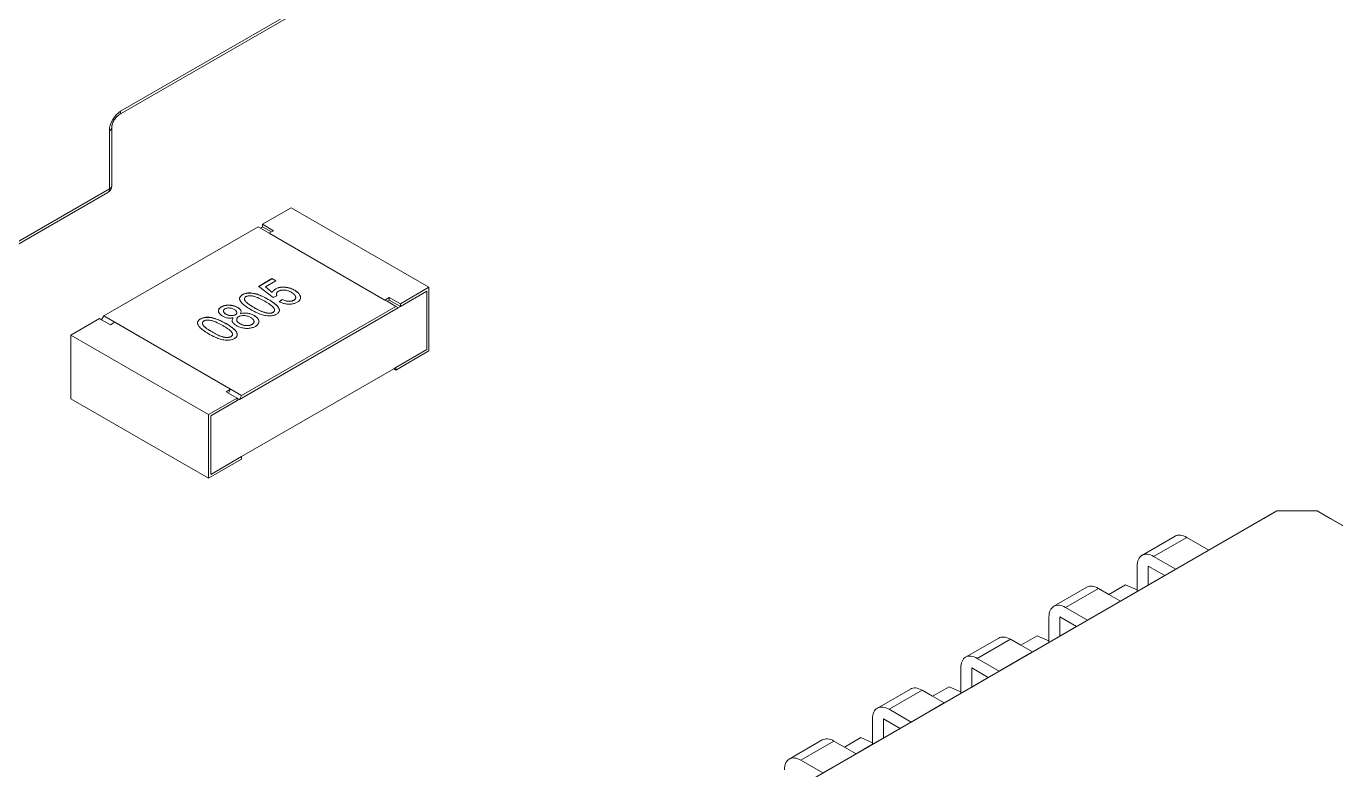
# Model space of a CAD drawing. Header units: millimetres. Extents: x 15 to 415, y 5 to 292.
# Drawn here: x 292.39 to 309.2, y 109.39 to 118.93 of the extents above; entities that cross this region are included whole.
import ezdxf

# ---------------------------------------------------------------- set-up
doc = ezdxf.new("R2010")
doc.units = ezdxf.units.MM
doc.layers.add('Geometries', color=7, linetype='Continuous')

msp = doc.modelspace()

# ---------------------------------------------------------------- linework, layer by layer
at = {"layer": 'Geometries', "linetype": 'Continuous', "lineweight": 15}
for p, q in [((293.606, 117.835), (297.144, 119.878)), ((293.585, 117.788), (296.426, 119.428)), ((293.492, 116.881), (293.492, 117.627)), ((293.463, 116.839), (293.463, 117.586)), ((291.797, 115.843), (293.442, 116.793)), ((291.818, 115.89), (293.463, 116.839)), ((295.427, 116.386), (295.795, 116.598)), ((297.562, 115.578), (295.795, 116.598)), ((293.39, 115.21), (295.37, 116.353)), ((295.399, 116.337), (295.37, 116.353)), ((295.399, 116.337), (295.427, 116.353)), ((295.512, 116.272), (295.399, 116.337)), ((295.568, 116.304), (295.427, 116.386)), ((295.427, 116.353), (295.427, 116.386)), ((295.54, 116.288), (295.427, 116.353)), ((295.512, 116.272), (295.54, 116.288)), ((296.997, 115.414), (295.512, 116.272)), ((296.997, 115.414), (295.512, 116.272)), ((295.512, 116.272), (295.54, 116.255)), ((295.54, 116.288), (295.568, 116.304)), ((295.377, 115.59), (295.548, 115.689)), ((295.378, 115.59), (295.548, 115.687)), ((295.596, 115.66), (295.463, 115.583)), ((295.548, 115.689), (295.597, 115.66)), ((295.548, 115.687), (295.548, 115.689)), ((295.548, 115.687), (295.596, 115.66)), ((295.597, 115.66), (295.596, 115.66)), ((294.762, 113.928), (297.534, 115.529)), ((295.133, 115.433), (295.133, 115.433)), ((295.133, 115.431), (295.133, 115.433)), ((295.171, 115.482), (295.171, 115.484)), ((295.195, 115.43), (295.195, 115.429)), ((295.195, 115.429), (295.195, 115.428)), ((295.293, 115.502), (295.293, 115.503)), ((295.378, 115.59), (295.377, 115.59)), ((295.561, 115.446), (295.378, 115.59)), ((295.463, 115.583), (295.552, 115.513)), ((295.463, 115.582), (295.463, 115.583)), ((295.463, 115.582), (295.552, 115.512)), ((295.552, 115.512), (295.552, 115.513)), ((295.611, 115.467), (295.561, 115.446)), ((295.599, 115.558), (295.599, 115.559)), ((295.605, 115.49), (295.605, 115.488)), ((295.605, 115.49), (295.605, 115.489)), ((295.612, 115.468), (295.611, 115.467)), ((295.839, 115.539), (295.839, 115.54)), ((295.852, 115.446), (295.852, 115.447)), ((295.852, 115.446), (295.852, 115.447)), ((295.915, 115.444), (295.915, 115.444)), ((295.915, 115.444), (295.915, 115.444)), ((295.915, 115.444), (295.915, 115.443)), ((297.053, 115.447), (296.997, 115.414)), ((297.195, 115.365), (297.053, 115.447)), ((297.053, 115.414), (297.053, 115.447)), ((297.195, 115.365), (297.562, 115.578)), ((297.534, 115.529), (297.195, 115.333)), ((297.534, 114.778), (297.534, 115.529)), ((297.534, 115.529), (297.534, 114.778)), ((297.562, 115.578), (297.562, 114.761)), ((294.862, 115.274), (294.862, 115.275)), ((294.862, 115.273), (294.862, 115.274)), ((294.9, 115.326), (294.9, 115.328)), ((294.925, 115.276), (294.925, 115.275)), ((294.925, 115.275), (294.925, 115.274)), ((294.925, 115.275), (294.925, 115.274)), ((295.108, 115.318), (295.108, 115.319)), ((297.166, 115.316), (295.13, 114.141)), ((295.151, 115.266), (295.151, 115.265)), ((295.158, 114.19), (297.138, 115.333)), ((295.319, 115.317), (295.319, 115.318)), ((295.501, 115.422), (295.501, 115.423)), ((295.581, 115.286), (295.581, 115.287)), ((295.581, 115.285), (295.581, 115.286)), ((295.581, 115.285), (295.581, 115.286)), ((295.641, 115.393), (295.68, 115.422)), ((295.643, 115.393), (295.641, 115.393)), ((295.643, 115.393), (295.68, 115.42)), ((295.643, 115.283), (295.643, 115.281)), ((295.643, 115.282), (295.643, 115.281)), ((295.643, 115.281), (295.643, 115.275)), ((295.68, 115.42), (295.68, 115.422)), ((295.828, 115.41), (295.828, 115.412)), ((297.025, 115.398), (296.997, 115.414)), ((297.025, 115.398), (296.997, 115.414)), ((297.053, 115.414), (297.025, 115.398)), ((297.138, 115.333), (297.025, 115.398)), ((297.195, 115.333), (297.053, 115.414)), ((297.138, 115.333), (297.166, 115.316)), ((297.195, 115.333), (297.195, 115.365)), ((292.966, 114.965), (293.334, 115.178)), ((293.334, 115.178), (293.362, 115.161)), ((293.362, 115.161), (293.39, 115.21)), ((293.362, 115.161), (293.475, 115.096)), ((295.158, 114.19), (293.39, 115.21)), ((293.475, 115.096), (293.532, 115.129)), ((295.017, 114.271), (293.532, 115.129)), ((294.593, 115.12), (294.593, 115.121)), ((294.631, 115.171), (294.631, 115.172)), ((294.655, 115.118), (294.655, 115.117)), ((294.655, 115.117), (294.655, 115.116)), ((294.753, 115.19), (294.753, 115.192)), ((294.956, 115.234), (294.956, 115.235)), ((294.961, 115.11), (294.961, 115.112)), ((295.037, 115.153), (295.037, 115.154)), ((295.037, 115.152), (295.037, 115.153)), ((295.052, 115.187), (295.052, 115.188)), ((295.077, 115.225), (295.077, 115.226)), ((295.095, 115.165), (295.095, 115.163)), ((295.095, 115.165), (295.095, 115.163)), ((295.096, 115.252), (295.096, 115.254)), ((295.096, 115.252), (295.096, 115.254)), ((295.136, 115.111), (295.136, 115.112)), ((295.143, 115.239), (295.143, 115.24)), ((295.292, 115.101), (295.292, 115.102)), ((295.318, 115.139), (295.318, 115.14)), ((295.318, 115.137), (295.318, 115.139)), ((295.32, 115.215), (295.32, 115.216)), ((295.381, 115.139), (295.381, 115.137)), ((295.381, 115.138), (295.381, 115.137)), ((295.563, 115.257), (295.563, 115.259)), ((292.966, 114.149), (292.966, 114.965)), ((294.734, 113.945), (292.966, 114.965)), ((294.779, 115.005), (294.779, 115.007)), ((295.023, 114.945), (295.023, 114.947)), ((295.041, 114.974), (295.041, 114.975)), ((295.041, 114.973), (295.041, 114.974)), ((295.041, 114.973), (295.041, 114.974)), ((295.103, 114.971), (295.103, 114.97)), ((295.103, 114.97), (295.103, 114.969)), ((295.103, 114.969), (295.103, 114.963)), ((297.138, 114.549), (297.534, 114.778)), ((297.534, 114.778), (297.138, 114.549)), ((297.562, 114.761), (297.138, 114.516)), ((297.11, 114.533), (295.158, 113.406)), ((297.138, 114.549), (297.11, 114.533)), ((297.138, 114.516), (297.11, 114.533)), ((297.138, 114.516), (297.138, 114.549)), ((295.017, 114.271), (294.96, 114.239)), ((295.017, 114.271), (294.988, 114.222)), ((294.734, 113.128), (292.966, 114.149)), ((294.734, 113.945), (295.102, 114.157)), ((295.102, 114.124), (294.762, 113.928)), ((294.96, 114.239), (294.988, 114.222)), ((294.988, 114.222), (295.102, 114.157)), ((295.13, 114.141), (295.102, 114.157)), ((295.102, 114.124), (295.102, 114.157)), ((295.13, 114.141), (295.158, 114.19)), ((294.734, 113.128), (294.734, 113.945)), ((294.762, 113.928), (294.762, 113.177)), ((294.762, 113.177), (294.762, 113.928)), ((295.158, 113.373), (294.734, 113.128)), ((294.762, 113.177), (295.158, 113.406)), ((295.158, 113.406), (294.762, 113.177)), ((295.158, 113.406), (295.158, 113.373)), ((308.439, 112.711), (299.623, 107.621)), ((307.566, 112.207), (308.274, 112.615)), ((308.439, 112.711), (308.274, 112.615)), ((308.956, 112.711), (308.439, 112.711)), ((317.773, 107.621), (308.956, 112.711)), ((309.122, 112.615), (308.956, 112.711)), ((309.122, 112.615), (309.829, 112.207)), ((307.134, 112.385), (306.709, 112.14)), ((307.284, 112.371), (306.859, 112.126)), ((307.284, 112.371), (307.566, 112.207)), ((306.859, 112.126), (307.142, 111.962)), ((307.142, 111.962), (307.566, 112.207)), ((306.647, 112.003), (306.647, 111.697)), ((306.789, 112.003), (307.001, 111.881)), ((306.789, 112.003), (306.789, 111.758)), ((307.001, 111.881), (307.142, 111.962)), ((306.002, 111.732), (305.578, 111.487)), ((306.286, 111.64), (306.497, 111.763)), ((306.647, 111.697), (306.497, 111.763)), ((306.647, 111.677), (306.789, 111.758)), ((306.789, 111.758), (307.001, 111.881)), ((306.152, 111.717), (305.728, 111.472)), ((306.152, 111.717), (306.286, 111.64)), ((306.286, 111.64), (306.435, 111.554)), ((306.435, 111.554), (306.647, 111.677)), ((306.647, 111.697), (306.647, 111.677)), ((305.728, 111.472), (306.011, 111.309)), ((306.011, 111.309), (306.435, 111.554)), ((305.516, 111.35), (305.516, 111.044)), ((305.657, 111.35), (305.657, 111.105)), ((305.657, 111.35), (305.869, 111.227)), ((305.657, 111.105), (305.869, 111.227)), ((305.869, 111.227), (306.011, 111.309)), ((304.871, 111.079), (304.447, 110.834)), ((305.021, 111.064), (304.597, 110.819)), ((305.021, 111.064), (305.154, 110.987)), ((305.154, 110.987), (305.366, 111.109)), ((305.516, 111.044), (305.366, 111.109)), ((305.516, 111.023), (305.657, 111.105)), ((304.879, 110.656), (305.304, 110.901)), ((305.154, 110.987), (305.304, 110.901)), ((305.304, 110.901), (305.516, 111.023)), ((305.516, 111.044), (305.516, 111.023)), ((304.597, 110.819), (304.879, 110.656)), ((304.384, 110.697), (304.384, 110.391)), ((304.526, 110.697), (304.738, 110.574)), ((304.526, 110.697), (304.526, 110.452)), ((304.526, 110.452), (304.738, 110.574)), ((304.738, 110.574), (304.879, 110.656)), ((303.739, 110.426), (303.315, 110.181)), ((303.889, 110.411), (303.465, 110.166)), ((303.889, 110.411), (304.023, 110.334)), ((304.023, 110.334), (304.234, 110.456)), ((304.384, 110.391), (304.234, 110.456)), ((304.384, 110.37), (304.526, 110.452)), ((304.384, 110.391), (304.384, 110.37)), ((303.748, 110.003), (304.172, 110.248)), ((304.023, 110.334), (304.172, 110.248)), ((304.172, 110.248), (304.384, 110.37)), ((303.465, 110.166), (303.748, 110.003)), ((303.253, 110.044), (303.253, 109.738)), ((303.395, 110.044), (303.607, 109.921)), ((303.395, 110.044), (303.395, 109.799)), ((303.395, 109.799), (303.607, 109.921)), ((303.607, 109.921), (303.748, 110.003)), ((302.608, 109.773), (302.184, 109.528)), ((302.758, 109.758), (302.334, 109.513)), ((302.758, 109.758), (302.891, 109.681)), ((302.891, 109.681), (303.103, 109.803)), ((303.041, 109.594), (303.253, 109.717)), ((303.253, 109.738), (303.103, 109.803)), ((303.253, 109.717), (303.395, 109.799)), ((303.253, 109.738), (303.253, 109.717)), ((302.617, 109.35), (303.041, 109.594)), ((302.891, 109.681), (303.041, 109.594)), ((302.334, 109.513), (302.617, 109.35))]:
    msp.add_line(p, q, dxfattribs=at)
at = {"layer": 'Geometries', "linetype": 'Continuous', "lineweight": 15, "flags": 128}
for points in [[(293.492, 117.627), (293.492, 117.629), (293.492, 117.633), (293.493, 117.636), (293.493, 117.64), (293.494, 117.645), (293.494, 117.649), (293.495, 117.654), (293.496, 117.659), (293.498, 117.664), (293.499, 117.669), (293.501, 117.674), (293.503, 117.68), (293.505, 117.685), (293.507, 117.691), (293.51, 117.697), (293.512, 117.702), (293.515, 117.708), (293.518, 117.714), (293.521, 117.719), (293.525, 117.725), (293.528, 117.73), (293.531, 117.735), (293.535, 117.74), (293.539, 117.745), (293.543, 117.75), (293.546, 117.754), (293.55, 117.759), (293.554, 117.763), (293.558, 117.767), (293.562, 117.77), (293.565, 117.774), (293.569, 117.777), (293.572, 117.78), (293.576, 117.782), (293.579, 117.784), (293.582, 117.786), (293.585, 117.788), (293.585, 117.788)], [(295.133, 115.44), (295.133, 115.441), (295.135, 115.448), (295.139, 115.455), (295.143, 115.461), (295.148, 115.468), (295.155, 115.473), (295.162, 115.479), (295.171, 115.484)], [(295.133, 115.44), (295.135, 115.446), (295.139, 115.453), (295.143, 115.46), (295.148, 115.466), (295.155, 115.472), (295.162, 115.477), (295.171, 115.482)], [(295.133, 115.433), (295.133, 115.434), (295.133, 115.44)], [(295.134, 115.42), (295.133, 115.427), (295.133, 115.431)], [(295.171, 115.484), (295.179, 115.488), (295.187, 115.492), (295.197, 115.496), (295.206, 115.499), (295.217, 115.501), (295.227, 115.503), (295.238, 115.505), (295.249, 115.505), (295.26, 115.506), (295.271, 115.505), (295.282, 115.504), (295.293, 115.503)], [(295.171, 115.482), (295.179, 115.487), (295.187, 115.491), (295.197, 115.494), (295.206, 115.497), (295.217, 115.5), (295.227, 115.502), (295.238, 115.503), (295.249, 115.504), (295.26, 115.504), (295.271, 115.504), (295.282, 115.503), (295.293, 115.502)], [(295.196, 115.438), (295.195, 115.434), (295.195, 115.43)], [(295.195, 115.43), (295.195, 115.429), (295.195, 115.428)], [(295.195, 115.428), (295.195, 115.424), (295.196, 115.419)], [(295.213, 115.458), (295.209, 115.455), (295.205, 115.452), (295.202, 115.449), (295.198, 115.445), (295.196, 115.44), (295.196, 115.438)], [(295.457, 115.398), (295.439, 115.408), (295.422, 115.417), (295.404, 115.427), (295.385, 115.436), (295.366, 115.445), (295.347, 115.453), (295.336, 115.457), (295.326, 115.46), (295.315, 115.463), (295.304, 115.466), (295.292, 115.468), (295.28, 115.469), (295.271, 115.469), (295.262, 115.47), (295.253, 115.469), (295.244, 115.468), (295.235, 115.466), (295.227, 115.464), (295.22, 115.461), (295.213, 115.458)], [(295.293, 115.503), (295.311, 115.5), (295.328, 115.497), (295.344, 115.493), (295.36, 115.488), (295.376, 115.483), (295.391, 115.477), (295.406, 115.471), (295.431, 115.46), (295.455, 115.448), (295.478, 115.436), (295.501, 115.423)], [(295.293, 115.502), (295.311, 115.499), (295.328, 115.495), (295.344, 115.491), (295.36, 115.486), (295.376, 115.481), (295.391, 115.476), (295.406, 115.47), (295.431, 115.458), (295.455, 115.447), (295.478, 115.434), (295.501, 115.422)], [(295.552, 115.513), (295.556, 115.52), (295.56, 115.526), (295.565, 115.532), (295.57, 115.538), (295.576, 115.544), (295.583, 115.549), (295.591, 115.554), (295.599, 115.559)], [(295.552, 115.512), (295.556, 115.518), (295.56, 115.524), (295.565, 115.531), (295.57, 115.537), (295.576, 115.542), (295.583, 115.548), (295.591, 115.553), (295.599, 115.558)], [(295.599, 115.559), (295.607, 115.564), (295.616, 115.568), (295.625, 115.571), (295.635, 115.574), (295.646, 115.576), (295.657, 115.578), (295.668, 115.579), (295.679, 115.58), (295.69, 115.58), (295.701, 115.58), (295.712, 115.58), (295.724, 115.579), (295.737, 115.577), (295.75, 115.575), (295.762, 115.572), (295.774, 115.568), (295.786, 115.565), (295.8, 115.559), (295.814, 115.553), (295.826, 115.547), (295.839, 115.54)], [(295.599, 115.558), (295.607, 115.562), (295.616, 115.566), (295.625, 115.569), (295.635, 115.572), (295.646, 115.575), (295.657, 115.576), (295.668, 115.578), (295.679, 115.578), (295.69, 115.579), (295.701, 115.579), (295.712, 115.578), (295.724, 115.577), (295.737, 115.575), (295.75, 115.573), (295.762, 115.57), (295.774, 115.567), (295.786, 115.563), (295.8, 115.558), (295.814, 115.552), (295.826, 115.545), (295.839, 115.539)], [(295.606, 115.498), (295.605, 115.494), (295.605, 115.49)], [(295.605, 115.489), (295.605, 115.488), (295.605, 115.483), (295.607, 115.478)], [(295.63, 115.527), (295.624, 115.523), (295.619, 115.519), (295.614, 115.514), (295.611, 115.509), (295.608, 115.504), (295.606, 115.499), (295.606, 115.498)], [(295.606, 115.478), (295.607, 115.476), (295.609, 115.471), (295.611, 115.467)], [(295.607, 115.478), (295.609, 115.473), (295.612, 115.468)], [(295.797, 115.513), (295.788, 115.518), (295.779, 115.523), (295.77, 115.527), (295.76, 115.531), (295.75, 115.534), (295.74, 115.537), (295.729, 115.539), (295.717, 115.541), (295.706, 115.542), (295.694, 115.542), (295.686, 115.542), (295.678, 115.541), (295.67, 115.541), (295.663, 115.539), (295.656, 115.537), (295.649, 115.535), (295.642, 115.533), (295.636, 115.53), (295.63, 115.527)], [(295.851, 115.459), (295.85, 115.46), (295.849, 115.465), (295.845, 115.472), (295.84, 115.479), (295.835, 115.485), (295.828, 115.491), (295.819, 115.499), (295.808, 115.506), (295.797, 115.513)], [(295.828, 115.412), (295.833, 115.415), (295.838, 115.419), (295.842, 115.423), (295.846, 115.427), (295.848, 115.432), (295.85, 115.437)], [(295.828, 115.41), (295.833, 115.414), (295.838, 115.417), (295.842, 115.421), (295.846, 115.426), (295.848, 115.43), (295.85, 115.435), (295.851, 115.436)], [(295.839, 115.54), (295.849, 115.534), (295.859, 115.527), (295.868, 115.521), (295.877, 115.514), (295.884, 115.506), (295.892, 115.499), (295.898, 115.491), (295.903, 115.483), (295.908, 115.474), (295.911, 115.466), (295.913, 115.459), (295.914, 115.458)], [(295.839, 115.539), (295.849, 115.532), (295.859, 115.526), (295.868, 115.519), (295.877, 115.512), (295.884, 115.505), (295.892, 115.497), (295.898, 115.489), (295.903, 115.481), (295.908, 115.473), (295.911, 115.464), (295.913, 115.457)], [(295.85, 115.437), (295.852, 115.441), (295.852, 115.446)], [(295.852, 115.447), (295.852, 115.451), (295.851, 115.456), (295.851, 115.459)], [(295.913, 115.43), (295.91, 115.423), (295.906, 115.416), (295.901, 115.41), (295.895, 115.403), (295.888, 115.397), (295.881, 115.392), (295.872, 115.386)], [(295.915, 115.443), (295.915, 115.437), (295.913, 115.43)], [(295.914, 115.458), (295.915, 115.452), (295.915, 115.444), (295.915, 115.444)], [(294.862, 115.275), (294.862, 115.277), (294.862, 115.281), (294.863, 115.286), (294.864, 115.291), (294.866, 115.295), (294.868, 115.3), (294.871, 115.304), (294.875, 115.308), (294.879, 115.312), (294.883, 115.316), (294.888, 115.32), (294.894, 115.324), (294.9, 115.328)], [(294.862, 115.274), (294.862, 115.282), (294.864, 115.288), (294.866, 115.293), (294.869, 115.298), (294.872, 115.304), (294.877, 115.309), (294.882, 115.313), (294.887, 115.318), (294.893, 115.322), (294.9, 115.326)], [(294.862, 115.271), (294.862, 115.272), (294.862, 115.273)], [(294.914, 115.209), (294.911, 115.211), (294.905, 115.214), (294.9, 115.218), (294.89, 115.225), (294.882, 115.233), (294.878, 115.237), (294.874, 115.241), (294.871, 115.245), (294.869, 115.249), (294.866, 115.254), (294.864, 115.258), (294.863, 115.263), (294.862, 115.268), (294.862, 115.271)], [(294.9, 115.328), (294.907, 115.332), (294.915, 115.335), (294.922, 115.338), (294.931, 115.341), (294.94, 115.344), (294.949, 115.346), (294.958, 115.348), (294.967, 115.349), (294.977, 115.349), (294.992, 115.35), (295.006, 115.349), (295.018, 115.348), (295.029, 115.347), (295.04, 115.345), (295.051, 115.343), (295.062, 115.34), (295.074, 115.335), (295.086, 115.33), (295.097, 115.325), (295.108, 115.319)], [(294.9, 115.326), (294.903, 115.328), (294.909, 115.331), (294.915, 115.334), (294.922, 115.336), (294.928, 115.339), (294.935, 115.341), (294.943, 115.343), (294.95, 115.345), (294.958, 115.346), (294.966, 115.347), (294.974, 115.348), (294.982, 115.348), (294.99, 115.348), (294.998, 115.348), (295.006, 115.348), (295.014, 115.347), (295.021, 115.346), (295.029, 115.345), (295.037, 115.344), (295.045, 115.343), (295.052, 115.341), (295.059, 115.339), (295.066, 115.337), (295.08, 115.332), (295.092, 115.326), (295.1, 115.322), (295.108, 115.318)], [(294.926, 115.281), (294.925, 115.277), (294.925, 115.276)], [(294.925, 115.274), (294.926, 115.272), (294.926, 115.268)], [(294.944, 115.302), (294.939, 115.299), (294.934, 115.295), (294.93, 115.291), (294.928, 115.286), (294.926, 115.282), (294.926, 115.281)], [(294.926, 115.268), (294.929, 115.262), (294.932, 115.256), (294.937, 115.25), (294.942, 115.245), (294.949, 115.24), (294.956, 115.235)], [(294.926, 115.267), (294.926, 115.266), (294.929, 115.26), (294.932, 115.254), (294.937, 115.248), (294.942, 115.243), (294.949, 115.238), (294.956, 115.234)], [(295.064, 115.294), (295.056, 115.298), (295.047, 115.302), (295.038, 115.306), (295.028, 115.309), (295.017, 115.311), (295.006, 115.312), (294.998, 115.313), (294.99, 115.313), (294.981, 115.313), (294.973, 115.312), (294.965, 115.31), (294.957, 115.308), (294.951, 115.306), (294.944, 115.302)], [(295.095, 115.26), (295.095, 115.261), (295.093, 115.267), (295.089, 115.273), (295.084, 115.279), (295.078, 115.284), (295.071, 115.289), (295.064, 115.294)], [(295.096, 115.254), (295.096, 115.257), (295.095, 115.26)], [(295.108, 115.319), (295.117, 115.314), (295.125, 115.309), (295.132, 115.303), (295.138, 115.296), (295.143, 115.29), (295.147, 115.283), (295.15, 115.276), (295.15, 115.275)], [(295.108, 115.318), (295.117, 115.312), (295.125, 115.307), (295.132, 115.301), (295.138, 115.295), (295.143, 115.288), (295.147, 115.281), (295.15, 115.274)], [(295.275, 115.293), (295.256, 115.304), (295.238, 115.316), (295.22, 115.327), (295.203, 115.34), (295.191, 115.349), (295.179, 115.36), (295.167, 115.37), (295.157, 115.381), (295.151, 115.389), (295.145, 115.398), (295.14, 115.407), (295.137, 115.413), (295.134, 115.42)], [(295.151, 115.265), (295.151, 115.262), (295.149, 115.254)], [(295.15, 115.275), (295.151, 115.269), (295.151, 115.266)], [(295.196, 115.419), (295.196, 115.417), (295.199, 115.41), (295.203, 115.404), (295.207, 115.398), (295.213, 115.391), (295.219, 115.385), (295.225, 115.38), (295.239, 115.368), (295.254, 115.358), (295.27, 115.347), (295.286, 115.337), (295.302, 115.327), (295.319, 115.317)], [(295.196, 115.419), (295.199, 115.412), (295.203, 115.406), (295.207, 115.399), (295.213, 115.393), (295.219, 115.387), (295.225, 115.381), (295.239, 115.37), (295.254, 115.359), (295.27, 115.349), (295.286, 115.338), (295.302, 115.328), (295.319, 115.318)], [(295.605, 115.232), (295.598, 115.229), (295.591, 115.225), (295.583, 115.222), (295.574, 115.219), (295.566, 115.217), (295.554, 115.214), (295.543, 115.213), (295.531, 115.212), (295.519, 115.211), (295.503, 115.211), (295.487, 115.212), (295.471, 115.214), (295.456, 115.217), (295.441, 115.22), (295.426, 115.224), (295.41, 115.229), (295.395, 115.235), (295.38, 115.241), (295.366, 115.247), (295.351, 115.253), (295.337, 115.26), (295.316, 115.27), (295.295, 115.282), (295.275, 115.293)], [(295.319, 115.318), (295.334, 115.31), (295.349, 115.302), (295.364, 115.294), (295.38, 115.286), (295.396, 115.278), (295.412, 115.271), (295.429, 115.264), (295.439, 115.26), (295.45, 115.257), (295.461, 115.253), (295.472, 115.251), (295.483, 115.249), (295.495, 115.248), (295.504, 115.247), (295.513, 115.247), (295.522, 115.247), (295.531, 115.248), (295.54, 115.25), (295.548, 115.252), (295.553, 115.254), (295.558, 115.256), (295.563, 115.259)], [(295.319, 115.317), (295.334, 115.308), (295.349, 115.3), (295.364, 115.292), (295.38, 115.284), (295.396, 115.276), (295.412, 115.269), (295.429, 115.262), (295.439, 115.258), (295.45, 115.255), (295.461, 115.252), (295.472, 115.249), (295.483, 115.247), (295.495, 115.246), (295.504, 115.245), (295.513, 115.245), (295.522, 115.246), (295.531, 115.247), (295.54, 115.248), (295.548, 115.251), (295.553, 115.252), (295.558, 115.255), (295.563, 115.257)], [(295.58, 115.296), (295.579, 115.297), (295.577, 115.304), (295.573, 115.311), (295.569, 115.317), (295.563, 115.323), (295.557, 115.329), (295.551, 115.335), (295.537, 115.346), (295.522, 115.357), (295.506, 115.368), (295.49, 115.378), (295.474, 115.388), (295.457, 115.398)], [(295.501, 115.423), (295.52, 115.412), (295.538, 115.401), (295.556, 115.389), (295.573, 115.377), (295.586, 115.367), (295.597, 115.357), (295.609, 115.346), (295.619, 115.336), (295.626, 115.327), (295.632, 115.318), (295.636, 115.31), (295.639, 115.303), (295.642, 115.296), (295.642, 115.295)], [(295.501, 115.422), (295.52, 115.411), (295.538, 115.399), (295.556, 115.387), (295.573, 115.375), (295.586, 115.365), (295.597, 115.355), (295.609, 115.345), (295.619, 115.334), (295.626, 115.325), (295.632, 115.317), (295.636, 115.308), (295.639, 115.301), (295.642, 115.294)], [(295.563, 115.259), (295.567, 115.261), (295.57, 115.264), (295.573, 115.267), (295.577, 115.272), (295.58, 115.277)], [(295.563, 115.257), (295.567, 115.26), (295.57, 115.262), (295.573, 115.265), (295.577, 115.27), (295.58, 115.275), (295.58, 115.276)], [(295.581, 115.287), (295.581, 115.292), (295.58, 115.296)], [(295.58, 115.277), (295.581, 115.282), (295.581, 115.285)], [(295.643, 115.275), (295.641, 115.268), (295.637, 115.262), (295.633, 115.255), (295.628, 115.249), (295.621, 115.243), (295.613, 115.238), (295.605, 115.232)], [(295.642, 115.295), (295.643, 115.289), (295.643, 115.283)], [(295.723, 115.366), (295.718, 115.367), (295.706, 115.369), (295.694, 115.372), (295.68, 115.377), (295.667, 115.382), (295.654, 115.387), (295.643, 115.393)], [(295.643, 115.283), (295.643, 115.282), (295.643, 115.282)], [(295.68, 115.422), (295.691, 115.417), (295.702, 115.413), (295.714, 115.409), (295.723, 115.406), (295.732, 115.404), (295.742, 115.402), (295.752, 115.4), (295.762, 115.399), (295.772, 115.399), (295.782, 115.399), (295.792, 115.4), (295.799, 115.401), (295.805, 115.403), (295.811, 115.405), (295.817, 115.407), (295.822, 115.409), (295.828, 115.412)], [(295.68, 115.42), (295.691, 115.416), (295.702, 115.411), (295.714, 115.407), (295.723, 115.404), (295.732, 115.402), (295.742, 115.4), (295.752, 115.399), (295.762, 115.398), (295.772, 115.397), (295.782, 115.398), (295.792, 115.399), (295.799, 115.4), (295.805, 115.401), (295.811, 115.403), (295.817, 115.405), (295.822, 115.407), (295.828, 115.41)], [(295.872, 115.386), (295.864, 115.382), (295.856, 115.378), (295.847, 115.375), (295.838, 115.372), (295.829, 115.369), (295.819, 115.366), (295.808, 115.365), (295.798, 115.363), (295.787, 115.362), (295.777, 115.362), (295.766, 115.362), (295.755, 115.362), (295.743, 115.363), (295.73, 115.365), (295.723, 115.366)], [(294.593, 115.128), (294.594, 115.129), (294.595, 115.136), (294.599, 115.143), (294.603, 115.15), (294.608, 115.156), (294.615, 115.162), (294.622, 115.167), (294.631, 115.172)], [(294.593, 115.121), (294.593, 115.122), (294.593, 115.128)], [(294.594, 115.109), (294.593, 115.115), (294.593, 115.12)], [(294.594, 115.128), (294.595, 115.135), (294.599, 115.141), (294.603, 115.148), (294.608, 115.154), (294.615, 115.16), (294.622, 115.165), (294.631, 115.171)], [(294.735, 114.981), (294.716, 114.992), (294.698, 115.004), (294.68, 115.016), (294.663, 115.028), (294.651, 115.038), (294.639, 115.048), (294.627, 115.058), (294.617, 115.069), (294.611, 115.077), (294.605, 115.086), (294.6, 115.095), (294.597, 115.102), (294.594, 115.109)], [(294.631, 115.172), (294.639, 115.177), (294.647, 115.181), (294.657, 115.184), (294.666, 115.187), (294.677, 115.19), (294.687, 115.192), (294.698, 115.193), (294.709, 115.194), (294.72, 115.194), (294.731, 115.194), (294.743, 115.193), (294.753, 115.192)], [(294.631, 115.171), (294.639, 115.175), (294.647, 115.179), (294.657, 115.183), (294.666, 115.186), (294.677, 115.188), (294.687, 115.19), (294.698, 115.191), (294.709, 115.192), (294.72, 115.192), (294.731, 115.192), (294.743, 115.191), (294.753, 115.19)], [(294.656, 115.126), (294.655, 115.123), (294.655, 115.118)], [(294.655, 115.118), (294.655, 115.117), (294.655, 115.116)], [(294.655, 115.116), (294.655, 115.112), (294.656, 115.107)], [(294.673, 115.146), (294.669, 115.143), (294.665, 115.14), (294.662, 115.137), (294.659, 115.133), (294.656, 115.128), (294.656, 115.126)], [(294.656, 115.107), (294.656, 115.105), (294.659, 115.099), (294.663, 115.092), (294.667, 115.086), (294.673, 115.08), (294.679, 115.074), (294.685, 115.068), (294.699, 115.057), (294.714, 115.046), (294.73, 115.035), (294.746, 115.025), (294.762, 115.015), (294.779, 115.005)], [(294.656, 115.107), (294.659, 115.1), (294.663, 115.094), (294.667, 115.087), (294.673, 115.081), (294.679, 115.075), (294.685, 115.069), (294.699, 115.058), (294.714, 115.047), (294.73, 115.037), (294.746, 115.027), (294.762, 115.017), (294.779, 115.007)], [(294.917, 115.086), (294.899, 115.096), (294.882, 115.106), (294.864, 115.115), (294.845, 115.124), (294.826, 115.133), (294.807, 115.141), (294.796, 115.145), (294.786, 115.148), (294.775, 115.151), (294.764, 115.154), (294.752, 115.156), (294.74, 115.157), (294.731, 115.158), (294.722, 115.158), (294.713, 115.157), (294.704, 115.156), (294.695, 115.155), (294.687, 115.152), (294.68, 115.149), (294.673, 115.146)], [(294.753, 115.192), (294.771, 115.189), (294.788, 115.185), (294.804, 115.181), (294.82, 115.176), (294.836, 115.171), (294.851, 115.165), (294.866, 115.159), (294.891, 115.148), (294.915, 115.137), (294.938, 115.124), (294.961, 115.112)], [(294.753, 115.19), (294.771, 115.187), (294.788, 115.184), (294.804, 115.179), (294.82, 115.175), (294.836, 115.169), (294.851, 115.164), (294.866, 115.158), (294.891, 115.147), (294.915, 115.135), (294.938, 115.123), (294.961, 115.11)], [(295.052, 115.188), (295.043, 115.187), (295.034, 115.185), (295.025, 115.184), (295.015, 115.184), (295.003, 115.183), (294.99, 115.184), (294.978, 115.186), (294.965, 115.188), (294.954, 115.191), (294.943, 115.195), (294.933, 115.199), (294.923, 115.204), (294.914, 115.209)], [(294.956, 115.235), (294.965, 115.231), (294.973, 115.227), (294.983, 115.223), (294.993, 115.22), (295.003, 115.218), (295.014, 115.216), (295.023, 115.215), (295.031, 115.215), (295.04, 115.216), (295.048, 115.217), (295.056, 115.218), (295.064, 115.22), (295.07, 115.223), (295.077, 115.226)], [(294.956, 115.234), (294.965, 115.229), (294.973, 115.225), (294.983, 115.221), (294.993, 115.218), (295.003, 115.216), (295.014, 115.214), (295.023, 115.214), (295.031, 115.214), (295.04, 115.214), (295.048, 115.215), (295.056, 115.216), (295.064, 115.219), (295.07, 115.222), (295.077, 115.225)], [(294.961, 115.112), (294.98, 115.1), (294.998, 115.089), (295.016, 115.077), (295.033, 115.065), (295.046, 115.055), (295.057, 115.045), (295.069, 115.035), (295.079, 115.024), (295.086, 115.015), (295.092, 115.007), (295.097, 114.998), (295.099, 114.991), (295.102, 114.984), (295.102, 114.983)], [(294.961, 115.11), (294.98, 115.099), (294.998, 115.087), (295.016, 115.076), (295.033, 115.063), (295.046, 115.053), (295.057, 115.043), (295.069, 115.033), (295.079, 115.022), (295.086, 115.014), (295.092, 115.005), (295.097, 114.996), (295.099, 114.99), (295.102, 114.983)], [(295.037, 115.154), (295.037, 115.155), (295.038, 115.16)], [(295.039, 115.141), (295.038, 115.148), (295.037, 115.152)], [(295.038, 115.16), (295.038, 115.162), (295.04, 115.169), (295.043, 115.175), (295.047, 115.182), (295.052, 115.188)], [(295.038, 115.16), (295.04, 115.167), (295.043, 115.174), (295.047, 115.18), (295.052, 115.187)], [(295.092, 115.087), (295.084, 115.092), (295.076, 115.097), (295.069, 115.103), (295.062, 115.108), (295.055, 115.114), (295.05, 115.121), (295.045, 115.127), (295.042, 115.134), (295.039, 115.141)], [(295.077, 115.225), (295.082, 115.228), (295.087, 115.232), (295.091, 115.236), (295.093, 115.241), (295.095, 115.245), (295.095, 115.247)], [(295.077, 115.226), (295.082, 115.23), (295.087, 115.234), (295.091, 115.238), (295.093, 115.243), (295.095, 115.247)], [(295.095, 115.247), (295.096, 115.252), (295.096, 115.252)], [(295.096, 115.172), (295.095, 115.167), (295.095, 115.165)], [(295.095, 115.163), (295.095, 115.161), (295.096, 115.155)], [(295.12, 115.2), (295.115, 115.197), (295.111, 115.194), (295.107, 115.191), (295.103, 115.187), (295.1, 115.183), (295.098, 115.179), (295.096, 115.173), (295.096, 115.172)], [(295.096, 115.155), (295.098, 115.149), (295.101, 115.143), (295.105, 115.137), (295.11, 115.132), (295.116, 115.126), (295.122, 115.121), (295.129, 115.117), (295.136, 115.112)], [(295.096, 115.154), (295.096, 115.153), (295.098, 115.147), (295.101, 115.141), (295.105, 115.135), (295.11, 115.13), (295.116, 115.125), (295.122, 115.12), (295.129, 115.115), (295.136, 115.111)], [(295.276, 115.191), (295.268, 115.195), (295.26, 115.199), (295.251, 115.203), (295.241, 115.206), (295.232, 115.209), (295.222, 115.211), (295.211, 115.213), (295.2, 115.214), (295.19, 115.215), (295.179, 115.215), (295.168, 115.214), (295.157, 115.213), (295.147, 115.211), (295.137, 115.208), (295.131, 115.206), (295.125, 115.203), (295.12, 115.2)], [(295.136, 115.112), (295.144, 115.108), (295.153, 115.104), (295.161, 115.1), (295.171, 115.097), (295.18, 115.094), (295.19, 115.091), (295.201, 115.09), (295.211, 115.088), (295.222, 115.088), (295.233, 115.088), (295.244, 115.088), (295.255, 115.09), (295.265, 115.092), (295.275, 115.095), (295.281, 115.097), (295.286, 115.099), (295.292, 115.102)], [(295.136, 115.111), (295.144, 115.106), (295.153, 115.102), (295.161, 115.098), (295.171, 115.095), (295.18, 115.092), (295.19, 115.09), (295.201, 115.088), (295.211, 115.087), (295.222, 115.086), (295.233, 115.086), (295.244, 115.087), (295.255, 115.088), (295.265, 115.09), (295.275, 115.093), (295.281, 115.095), (295.286, 115.098), (295.292, 115.101)], [(295.149, 115.254), (295.146, 115.247), (295.143, 115.24)], [(295.143, 115.24), (295.154, 115.243), (295.166, 115.245), (295.177, 115.247), (295.19, 115.248), (295.202, 115.248), (295.214, 115.248), (295.226, 115.247), (295.238, 115.245), (295.249, 115.243), (295.261, 115.241), (295.272, 115.238), (295.282, 115.234), (295.292, 115.23), (295.302, 115.226), (295.311, 115.221), (295.32, 115.216)], [(295.143, 115.239), (295.154, 115.241), (295.166, 115.244), (295.177, 115.245), (295.19, 115.246), (295.202, 115.247), (295.214, 115.246), (295.226, 115.245), (295.238, 115.244), (295.249, 115.242), (295.261, 115.239), (295.272, 115.236), (295.282, 115.232), (295.292, 115.228), (295.302, 115.224), (295.311, 115.219), (295.32, 115.215)], [(295.318, 115.14), (295.318, 115.142), (295.317, 115.148), (295.315, 115.154), (295.311, 115.16), (295.307, 115.166), (295.302, 115.171), (295.297, 115.176), (295.29, 115.181), (295.283, 115.186), (295.276, 115.191)], [(295.292, 115.102), (295.297, 115.105), (295.301, 115.109), (295.305, 115.112), (295.31, 115.118), (295.314, 115.123), (295.316, 115.129), (295.318, 115.136), (295.318, 115.139)], [(295.292, 115.101), (295.295, 115.102), (295.3, 115.106), (295.304, 115.11), (295.308, 115.113), (295.311, 115.117), (295.314, 115.122), (295.316, 115.128), (295.317, 115.133), (295.318, 115.137), (295.318, 115.137)], [(295.32, 115.216), (295.329, 115.211), (295.338, 115.205), (295.346, 115.198), (295.354, 115.192), (295.36, 115.185), (295.366, 115.178), (295.371, 115.171), (295.375, 115.163), (295.378, 115.156), (295.378, 115.154)], [(295.32, 115.215), (295.329, 115.209), (295.338, 115.203), (295.346, 115.197), (295.354, 115.19), (295.36, 115.183), (295.366, 115.176), (295.371, 115.169), (295.375, 115.162), (295.378, 115.154)], [(295.378, 115.122), (295.376, 115.116), (295.372, 115.109), (295.368, 115.103), (295.363, 115.098), (295.357, 115.092), (295.351, 115.087), (295.343, 115.082), (295.336, 115.077)], [(295.378, 115.154), (295.38, 115.148), (295.38, 115.141), (295.381, 115.139)], [(295.381, 115.137), (295.38, 115.135), (295.38, 115.128), (295.378, 115.122)], [(295.065, 114.921), (295.058, 114.917), (295.051, 114.913), (295.043, 114.91), (295.035, 114.907), (295.026, 114.905), (295.014, 114.903), (295.003, 114.901), (294.991, 114.9), (294.979, 114.899), (294.963, 114.9), (294.947, 114.901), (294.931, 114.903), (294.916, 114.905), (294.901, 114.909), (294.886, 114.913), (294.87, 114.918), (294.855, 114.923), (294.84, 114.929), (294.826, 114.935), (294.811, 114.941), (294.797, 114.948), (294.776, 114.959), (294.755, 114.97), (294.735, 114.981)], [(294.779, 115.007), (294.794, 114.998), (294.809, 114.99), (294.824, 114.982), (294.84, 114.974), (294.856, 114.966), (294.872, 114.959), (294.889, 114.952), (294.899, 114.948), (294.91, 114.945), (294.921, 114.942), (294.932, 114.939), (294.943, 114.937), (294.955, 114.936), (294.964, 114.935), (294.973, 114.935), (294.983, 114.936), (294.991, 114.937), (295, 114.938), (295.008, 114.94), (295.013, 114.942), (295.018, 114.944), (295.023, 114.947)], [(294.779, 115.005), (294.794, 114.997), (294.809, 114.988), (294.824, 114.98), (294.84, 114.972), (294.856, 114.965), (294.872, 114.957), (294.889, 114.95), (294.899, 114.947), (294.91, 114.943), (294.921, 114.94), (294.932, 114.937), (294.943, 114.936), (294.955, 114.934), (294.964, 114.934), (294.973, 114.933), (294.983, 114.934), (294.991, 114.935), (295, 114.937), (295.008, 114.939), (295.013, 114.941), (295.018, 114.943), (295.023, 114.945)], [(295.04, 114.984), (295.039, 114.986), (295.037, 114.992), (295.033, 114.999), (295.029, 115.005), (295.023, 115.012), (295.017, 115.018), (295.011, 115.023), (294.997, 115.035), (294.982, 115.045), (294.966, 115.056), (294.95, 115.066), (294.934, 115.076), (294.917, 115.086)], [(295.023, 114.945), (295.027, 114.948), (295.03, 114.951), (295.033, 114.954), (295.037, 114.958), (295.04, 114.963), (295.04, 114.965)], [(295.023, 114.947), (295.027, 114.949), (295.03, 114.952), (295.033, 114.955), (295.037, 114.96), (295.04, 114.965)], [(295.041, 114.975), (295.041, 114.98), (295.04, 114.984)], [(295.04, 114.965), (295.041, 114.97), (295.041, 114.973)], [(295.103, 114.963), (295.101, 114.957), (295.097, 114.95), (295.093, 114.943), (295.088, 114.937), (295.081, 114.931), (295.073, 114.926), (295.065, 114.921)], [(295.336, 115.077), (295.327, 115.072), (295.319, 115.068), (295.309, 115.064), (295.3, 115.061), (295.289, 115.058), (295.279, 115.056), (295.268, 115.054), (295.257, 115.052), (295.246, 115.051), (295.234, 115.051), (295.223, 115.051), (295.212, 115.051), (295.198, 115.052), (295.185, 115.054), (295.172, 115.056), (295.159, 115.059), (295.147, 115.063), (295.135, 115.067), (295.124, 115.071), (295.113, 115.076), (295.102, 115.081), (295.092, 115.087)], [(295.102, 114.983), (295.103, 114.977), (295.103, 114.971)], [(295.103, 114.971), (295.103, 114.97), (295.103, 114.97)]]:
    msp.add_lwpolyline(points, dxfattribs=at)
at = {"layer": 'Geometries', "linetype": 'Continuous', "lineweight": 15}
msp.add_arc((293.391, 116.881), 0.102, 300, 0, dxfattribs=at)
for centre, major_axis, start_param, end_param in [((293.606, 117.669), (0.102, 0.176), 0.785398, 2.356194), ((293.534, 117.876), (0.0508, -0.088), 0.000675, 0.785398), ((293.391, 117.627), (0.102, 0), 5.497787, 6.282536), ((293.391, 116.881), (0.0508, -0.088), 0, 0.785398), ((293.391, 116.881), (0.102, 0), 5.497787, 6.283185), ((307.284, 112.126), (-0.15, 0.26), 5.497787, 6.283185), ((306.859, 111.881), (0.15, -0.26), 3.141593, 3.926991), ((306.859, 111.881), (0.15, -0.26), 2.356194, 3.141593), ((306.152, 111.472), (-0.15, 0.26), 5.497787, 6.283185), ((305.728, 111.227), (0.15, -0.26), 3.141593, 3.926991), ((305.728, 111.227), (0.15, -0.26), 2.356194, 3.141593), ((305.021, 110.819), (-0.15, 0.26), 5.497787, 6.283185), ((304.597, 110.574), (0.15, -0.26), 3.141593, 3.926991), ((304.597, 110.574), (0.15, -0.26), 2.356194, 3.141593), ((303.889, 110.166), (-0.15, 0.26), 5.497787, 6.283185), ((303.465, 109.921), (0.15, -0.26), 3.141593, 3.926991), ((303.465, 109.921), (0.15, -0.26), 2.356194, 3.141593), ((302.758, 109.513), (-0.15, 0.26), 5.497787, 6.283185), ((302.334, 109.268), (0.15, -0.26), 2.356194, 3.141593), ((302.334, 109.268), (0.15, -0.26), 3.141593, 3.926991)]:
    msp.add_ellipse(centre, major_axis=major_axis, ratio=0.57735, start_param=start_param, end_param=end_param, dxfattribs=at)

doc.saveas('drawing.dxf')
